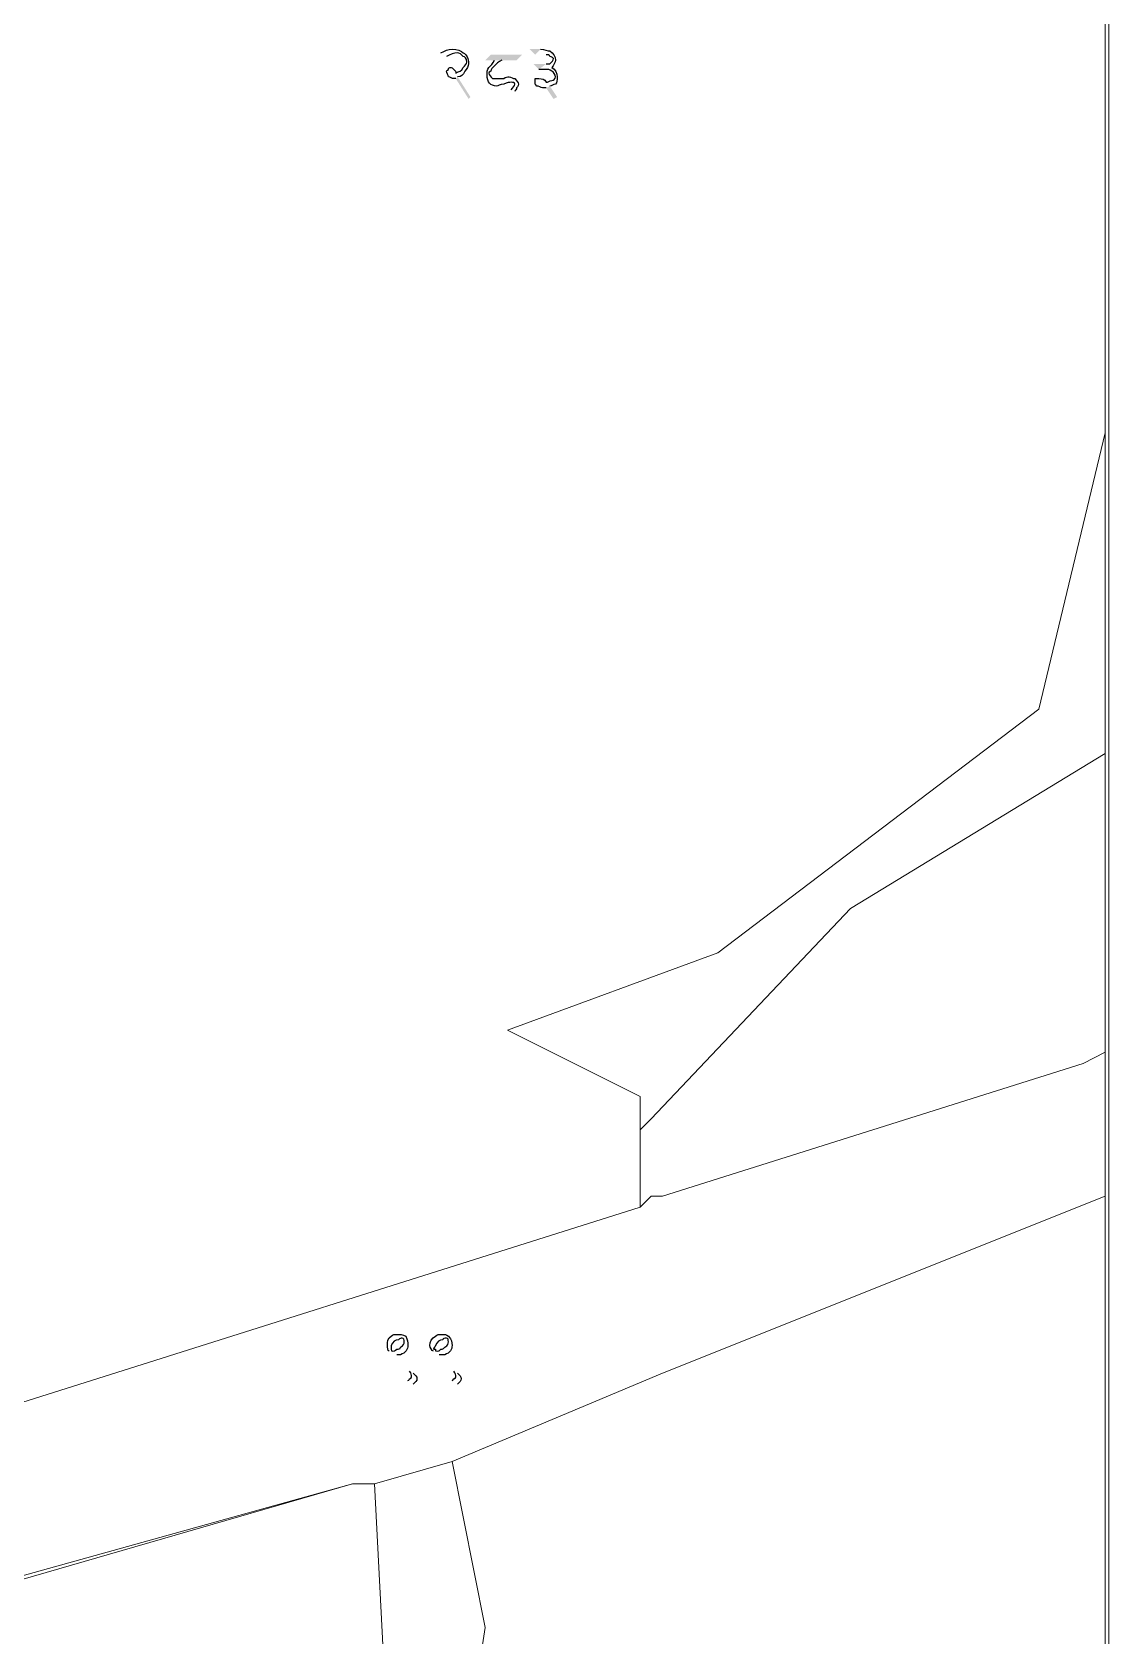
# Model space of a CAD drawing. Header units: inches. Extents: x -9985691 to 3643, y -3269800 to 4788.
# Drawn here: x -4980419 to -4979933, y -3258614 to -3257889 of the extents above; entities that cross this region are included whole.
import ezdxf

# ---------------------------------------------------------------- set-up
doc = ezdxf.new("R2010")
doc.units = ezdxf.units.IN
doc.header["$LTSCALE"] = 2
doc.header["$MEASUREMENT"] = 0
doc.layers.add('PDF_Geometry', color=7, linetype='CONTINUOUS')
doc.layers.add('PDF_Solid Fills', color=7, linetype='CONTINUOUS')

msp = doc.modelspace()

# ---------------------------------------------------------------- hatches: boundary and pattern name
at = {"layer": 'PDF_Solid Fills', "transparency": 33554559}
h = msp.add_hatch(color=256, dxfattribs=at)
h.paths.add_polyline_path([(-4980231.93, -3257900.48), (-4980234.43, -3257898.82)], flags=0)
h.paths.add_polyline_path([(-4980226.93, -3257909.65), (-4980221.1, -3257918.82), (-4980221.93, -3257919.65), (-4980227.76, -3257910.48)], flags=0)
h.paths.add_polyline_path([(-4980210.26, -3257902.15), (-4980214.43, -3257902.15), (-4980211.93, -3257899.65), (-4980197.76, -3257899.65), (-4980200.26, -3257902.15), (-4980206.93, -3257902.15)], flags=0)
h.paths.add_polyline_path([(-4980201.1, -3257916.32), (-4980202.76, -3257915.48)], flags=0)
h.paths.add_polyline_path([(-4980191.93, -3257899.65), (-4980194.43, -3257897.15), (-4980189.43, -3257897.15)], flags=0)
h.paths.add_polyline_path([(-4980185.26, -3257913.82), (-4980181.93, -3257918.82), (-4980183.6, -3257919.65), (-4980186.93, -3257914.65)], flags=0)
h.paths.add_polyline_path([(-4980190.26, -3257906.32), (-4980192.76, -3257903.82), (-4980186.93, -3257903.82)], flags=0)

# ---------------------------------------------------------------- linework, layer by layer
at = {"layer": 'PDF_Geometry', "lineweight": 13}
msp.add_lwpolyline([(-4983670.26, -3257525.48), (-4979932.76, -3257525.48), (-4979932.76, -3261197.15), (-4983670.26, -3261197.15)], close=True, dxfattribs=at)
at = {"layer": 'PDF_Geometry', "lineweight": 9}
msp.add_lwpolyline([(-4980429.43, -3258510.48), (-4980144.43, -3258420.48), (-4980144.43, -3258370.48), (-4980204.43, -3258340.48), (-4980109.43, -3258305.48), (-4979964.43, -3258195.48), (-4979934.43, -3258070.48), (-4979934.43, -3257526.32), (-4979934.43, -3258070.48), (-4979964.43, -3258195.48), (-4980109.43, -3258305.48), (-4980204.43, -3258340.48), (-4980144.43, -3258370.48), (-4980144.43, -3258420.48), (-4980429.43, -3258510.48)], dxfattribs=at)
for points in [[(-4980139.43, -3258380.48), (-4980144.43, -3258385.48), (-4980144.43, -3258370.48), (-4980204.43, -3258340.48), (-4980109.43, -3258305.48), (-4979964.43, -3258195.48), (-4979934.43, -3258070.48), (-4979934.43, -3258215.48), (-4980049.43, -3258285.48)], [(-4980139.43, -3258380.48), (-4980144.43, -3258385.48), (-4980144.43, -3258370.48), (-4980204.43, -3258340.48), (-4980109.43, -3258305.48), (-4979964.43, -3258195.48), (-4979934.43, -3258070.48), (-4979934.43, -3258215.48), (-4980049.43, -3258285.48)], [(-4979934.43, -3258350.48), (-4979944.43, -3258355.48), (-4980134.43, -3258415.48), (-4980139.43, -3258415.48), (-4980144.43, -3258420.48), (-4980144.43, -3258385.48), (-4980139.43, -3258380.48), (-4980049.43, -3258285.48), (-4979934.43, -3258215.48)], [(-4979934.43, -3258350.48), (-4979944.43, -3258355.48), (-4980134.43, -3258415.48), (-4980139.43, -3258415.48), (-4980144.43, -3258420.48), (-4980144.43, -3258385.48), (-4980139.43, -3258380.48), (-4980049.43, -3258285.48), (-4979934.43, -3258215.48)], [(-4979934.43, -3258415.48), (-4980134.43, -3258495.48), (-4980229.43, -3258535.48), (-4980264.43, -3258545.48), (-4980274.43, -3258545.48), (-4980464.43, -3258600.48), (-4980474.43, -3258525.48), (-4980429.43, -3258510.48), (-4980144.43, -3258420.48), (-4980139.43, -3258415.48), (-4980134.43, -3258415.48), (-4979944.43, -3258355.48), (-4979934.43, -3258350.48)], [(-4979934.43, -3258415.48), (-4980134.43, -3258495.48), (-4980229.43, -3258535.48), (-4980264.43, -3258545.48), (-4980274.43, -3258545.48), (-4980464.43, -3258600.48), (-4980474.43, -3258525.48), (-4980429.43, -3258510.48), (-4980144.43, -3258420.48), (-4980139.43, -3258415.48), (-4980134.43, -3258415.48), (-4979944.43, -3258355.48), (-4979934.43, -3258350.48)], [(-4979934.43, -3258790.48), (-4979989.43, -3258825.48), (-4980039.43, -3258850.48), (-4980244.43, -3258875.48), (-4980244.43, -3258805.48), (-4980214.43, -3258610.48), (-4980229.43, -3258535.48), (-4980134.43, -3258495.48), (-4979934.43, -3258415.48)], [(-4979934.43, -3258790.48), (-4979989.43, -3258825.48), (-4980039.43, -3258850.48), (-4980244.43, -3258875.48), (-4980244.43, -3258805.48), (-4980214.43, -3258610.48), (-4980229.43, -3258535.48), (-4980134.43, -3258495.48), (-4979934.43, -3258415.48)], [(-4979934.43, -3258790.48), (-4979989.43, -3258825.48), (-4980039.43, -3258850.48), (-4980244.43, -3258875.48), (-4980244.43, -3258805.48), (-4980214.43, -3258610.48), (-4980229.43, -3258535.48), (-4980134.43, -3258495.48), (-4979934.43, -3258415.48)], [(-4979934.43, -3258790.48), (-4979989.43, -3258825.48), (-4980039.43, -3258850.48), (-4980244.43, -3258875.48), (-4980244.43, -3258805.48), (-4980214.43, -3258610.48), (-4980229.43, -3258535.48), (-4980134.43, -3258495.48), (-4979934.43, -3258415.48)], [(-4980254.43, -3258740.48), (-4980264.43, -3258545.48), (-4980229.43, -3258535.48), (-4980214.43, -3258610.48), (-4980244.43, -3258805.48)], [(-4980254.43, -3258740.48), (-4980264.43, -3258545.48), (-4980229.43, -3258535.48), (-4980214.43, -3258610.48), (-4980244.43, -3258805.48)], [(-4980254.43, -3258740.48), (-4980264.43, -3258545.48), (-4980229.43, -3258535.48), (-4980214.43, -3258610.48), (-4980244.43, -3258805.48)], [(-4980254.43, -3258740.48), (-4980264.43, -3258545.48), (-4980229.43, -3258535.48), (-4980214.43, -3258610.48), (-4980244.43, -3258805.48)], [(-4980744.43, -3258670.48), (-4980579.43, -3258630.48), (-4980274.43, -3258545.48), (-4980264.43, -3258545.48), (-4980254.43, -3258740.48), (-4980724.43, -3258830.48)], [(-4980744.43, -3258670.48), (-4980579.43, -3258630.48), (-4980274.43, -3258545.48), (-4980264.43, -3258545.48), (-4980254.43, -3258740.48), (-4980724.43, -3258830.48)], [(-4980744.43, -3258670.48), (-4980579.43, -3258630.48), (-4980274.43, -3258545.48), (-4980264.43, -3258545.48), (-4980254.43, -3258740.48), (-4980724.43, -3258830.48)], [(-4980744.43, -3258670.48), (-4980579.43, -3258630.48), (-4980274.43, -3258545.48), (-4980264.43, -3258545.48), (-4980254.43, -3258740.48), (-4980724.43, -3258830.48)]]:
    msp.add_lwpolyline(points, close=True, dxfattribs=at)
at = {"layer": 'PDF_Geometry', "lineweight": 25}
for points in [[(-4980234.43, -3257898.82), (-4980232.76, -3257897.98), (-4980231.1, -3257897.15), (-4980229.43, -3257897.15)], [(-4980226.93, -3257898.82), (-4980228.6, -3257898.82), (-4980230.26, -3257899.65), (-4980231.93, -3257900.48)], [(-4980229.43, -3257897.15), (-4980226.93, -3257897.15), (-4980225.26, -3257897.98), (-4980224.43, -3257898.82)], [(-4980224.43, -3257900.48), (-4980225.26, -3257899.65), (-4980226.1, -3257898.82), (-4980226.93, -3257898.82)], [(-4980224.43, -3257898.82), (-4980222.76, -3257899.65), (-4980221.93, -3257901.32), (-4980221.93, -3257903.82)], [(-4980222.76, -3257902.98), (-4980222.76, -3257901.32), (-4980223.6, -3257900.48), (-4980224.43, -3257900.48)], [(-4980212.76, -3257905.48), (-4980211.93, -3257904.65), (-4980211.1, -3257903.82), (-4980210.26, -3257902.15)], [(-4980206.93, -3257902.15), (-4980208.6, -3257902.98), (-4980209.43, -3257903.82), (-4980210.26, -3257904.65)], [(-4980189.43, -3257897.15), (-4980187.76, -3257897.15), (-4980186.1, -3257897.98), (-4980185.26, -3257897.98)], [(-4980185.26, -3257900.48), (-4980185.26, -3257899.65), (-4980186.1, -3257899.65), (-4980186.93, -3257899.65)], [(-4980185.26, -3257897.98), (-4980183.6, -3257898.82), (-4980182.76, -3257900.48), (-4980182.76, -3257902.15)], [(-4980183.6, -3257901.32), (-4980183.6, -3257901.32), (-4980184.43, -3257900.48), (-4980185.26, -3257900.48)], [(-4980185.26, -3257903.82), (-4980184.43, -3257902.98), (-4980183.6, -3257902.15), (-4980183.6, -3257901.32)], [(-4980182.76, -3257902.15), (-4980182.76, -3257902.98), (-4980183.6, -3257904.65), (-4980184.43, -3257905.48)], [(-4980231.93, -3257907.15), (-4980231.93, -3257907.15), (-4980231.93, -3257906.32), (-4980231.1, -3257906.32)], [(-4980231.1, -3257909.65), (-4980231.1, -3257908.82), (-4980231.93, -3257907.98), (-4980231.93, -3257907.15)], [(-4980231.1, -3257906.32), (-4980231.1, -3257905.48), (-4980230.26, -3257905.48), (-4980230.26, -3257905.48)], [(-4980230.26, -3257905.48), (-4980229.43, -3257905.48), (-4980229.43, -3257905.48), (-4980228.6, -3257906.32)], [(-4980228.6, -3257906.32), (-4980227.76, -3257907.15), (-4980227.76, -3257907.15), (-4980227.76, -3257907.98)], [(-4980227.76, -3257907.98), (-4980226.1, -3257907.15), (-4980225.26, -3257907.15), (-4980224.43, -3257905.48)], [(-4980223.6, -3257907.15), (-4980224.43, -3257908.82), (-4980225.26, -3257909.65), (-4980226.93, -3257909.65)], [(-4980224.43, -3257905.48), (-4980223.6, -3257904.65), (-4980222.76, -3257903.82), (-4980222.76, -3257902.98)], [(-4980221.93, -3257903.82), (-4980221.93, -3257904.65), (-4980222.76, -3257906.32), (-4980223.6, -3257907.15)], [(-4980213.6, -3257908.82), (-4980213.6, -3257907.98), (-4980213.6, -3257906.32), (-4980212.76, -3257905.48)], [(-4980209.43, -3257913.82), (-4980211.93, -3257913.82), (-4980213.6, -3257912.15), (-4980213.6, -3257908.82)], [(-4980211.93, -3257907.15), (-4980212.76, -3257907.15), (-4980212.76, -3257907.98), (-4980212.76, -3257907.98)], [(-4980212.76, -3257907.98), (-4980212.76, -3257908.82), (-4980211.93, -3257909.65), (-4980211.1, -3257910.48)], [(-4980210.26, -3257904.65), (-4980211.1, -3257905.48), (-4980211.93, -3257906.32), (-4980211.93, -3257907.15)], [(-4980188.6, -3257906.32), (-4980189.43, -3257906.32), (-4980189.43, -3257906.32), (-4980190.26, -3257906.32)], [(-4980187.76, -3257906.32), (-4980187.76, -3257906.32), (-4980188.6, -3257906.32), (-4980188.6, -3257906.32)], [(-4980184.43, -3257907.15), (-4980185.26, -3257906.32), (-4980186.1, -3257906.32), (-4980187.76, -3257906.32)], [(-4980186.93, -3257903.82), (-4980186.1, -3257903.82), (-4980186.1, -3257903.82), (-4980185.26, -3257903.82)], [(-4980184.43, -3257905.48), (-4980182.76, -3257906.32), (-4980181.93, -3257907.98), (-4980181.93, -3257909.65)], [(-4980182.76, -3257909.65), (-4980182.76, -3257908.82), (-4980183.6, -3257907.15), (-4980184.43, -3257907.15)], [(-4980228.6, -3257910.48), (-4980229.43, -3257910.48), (-4980230.26, -3257909.65), (-4980231.1, -3257909.65)], [(-4980227.76, -3257910.48), (-4980227.76, -3257910.48), (-4980228.6, -3257910.48), (-4980228.6, -3257910.48)], [(-4980211.1, -3257910.48), (-4980211.1, -3257910.48), (-4980210.26, -3257910.48), (-4980208.6, -3257910.48)], [(-4980206.1, -3257912.98), (-4980207.76, -3257912.98), (-4980208.6, -3257913.82), (-4980209.43, -3257913.82)], [(-4980208.6, -3257910.48), (-4980208.6, -3257910.48), (-4980207.76, -3257910.48), (-4980206.1, -3257910.48)], [(-4980206.1, -3257910.48), (-4980205.26, -3257909.65), (-4980204.43, -3257909.65), (-4980203.6, -3257909.65)], [(-4980202.76, -3257912.15), (-4980203.6, -3257912.15), (-4980204.43, -3257912.15), (-4980206.1, -3257912.98)], [(-4980203.6, -3257909.65), (-4980202.76, -3257909.65), (-4980201.93, -3257910.48), (-4980201.1, -3257910.48)], [(-4980201.1, -3257912.98), (-4980201.1, -3257912.15), (-4980201.93, -3257912.15), (-4980202.76, -3257912.15)], [(-4980202.76, -3257915.48), (-4980201.93, -3257914.65), (-4980201.1, -3257913.82), (-4980201.1, -3257912.98)], [(-4980201.1, -3257910.48), (-4980200.26, -3257911.32), (-4980199.43, -3257912.15), (-4980199.43, -3257912.98)], [(-4980200.26, -3257914.65), (-4980200.26, -3257915.48), (-4980201.1, -3257915.48), (-4980201.1, -3257916.32)], [(-4980199.43, -3257912.98), (-4980199.43, -3257913.82), (-4980200.26, -3257914.65), (-4980200.26, -3257914.65)], [(-4980191.93, -3257912.15), (-4980191.93, -3257911.32), (-4980191.93, -3257910.48), (-4980191.93, -3257910.48)], [(-4980191.93, -3257910.48), (-4980191.1, -3257910.48), (-4980191.1, -3257910.48), (-4980190.26, -3257910.48)], [(-4980191.1, -3257913.82), (-4980191.93, -3257912.98), (-4980191.93, -3257912.98), (-4980191.93, -3257912.15)], [(-4980188.6, -3257914.65), (-4980189.43, -3257914.65), (-4980190.26, -3257913.82), (-4980191.1, -3257913.82)], [(-4980190.26, -3257910.48), (-4980188.6, -3257910.48), (-4980187.76, -3257910.48), (-4980186.93, -3257912.15)], [(-4980186.93, -3257914.65), (-4980187.76, -3257914.65), (-4980187.76, -3257914.65), (-4980188.6, -3257914.65)], [(-4980186.93, -3257912.15), (-4980186.1, -3257912.15), (-4980185.26, -3257911.32), (-4980184.43, -3257911.32)], [(-4980182.76, -3257912.98), (-4980183.6, -3257912.98), (-4980184.43, -3257913.82), (-4980185.26, -3257913.82)], [(-4980184.43, -3257911.32), (-4980183.6, -3257911.32), (-4980182.76, -3257910.48), (-4980182.76, -3257909.65)], [(-4980181.93, -3257909.65), (-4980181.93, -3257911.32), (-4980181.93, -3257912.15), (-4980182.76, -3257912.98)], [(-4980258.6, -3258482.98), (-4980258.6, -3258481.31), (-4980258.6, -3258479.65), (-4980256.93, -3258478.81)], [(-4980256.93, -3258478.81), (-4980256.1, -3258477.98), (-4980255.26, -3258477.98), (-4980254.43, -3258477.98)], [(-4980253.6, -3258480.48), (-4980255.26, -3258480.48), (-4980256.1, -3258481.31), (-4980256.93, -3258482.98)], [(-4980254.43, -3258477.98), (-4980252.76, -3258477.98), (-4980251.93, -3258477.98), (-4980250.26, -3258478.81)], [(-4980251.93, -3258479.65), (-4980252.76, -3258479.65), (-4980252.76, -3258479.65), (-4980253.6, -3258480.48)], [(-4980252.76, -3258483.81), (-4980251.1, -3258482.98), (-4980251.1, -3258482.15), (-4980251.1, -3258481.31)], [(-4980251.1, -3258481.31), (-4980251.1, -3258480.48), (-4980251.1, -3258479.65), (-4980251.93, -3258479.65)], [(-4980250.26, -3258478.81), (-4980249.43, -3258480.48), (-4980249.43, -3258481.31), (-4980249.43, -3258482.98)], [(-4980239.43, -3258482.98), (-4980239.43, -3258481.31), (-4980238.6, -3258479.65), (-4980236.93, -3258478.81)], [(-4980236.93, -3258478.81), (-4980236.1, -3258477.98), (-4980235.26, -3258477.98), (-4980234.43, -3258477.98)], [(-4980233.6, -3258480.48), (-4980235.26, -3258480.48), (-4980236.1, -3258481.31), (-4980236.93, -3258482.98)], [(-4980234.43, -3258477.98), (-4980232.76, -3258477.98), (-4980231.93, -3258477.98), (-4980231.1, -3258478.81)], [(-4980231.93, -3258479.65), (-4980232.76, -3258479.65), (-4980233.6, -3258479.65), (-4980233.6, -3258480.48)], [(-4980232.76, -3258483.81), (-4980231.1, -3258482.98), (-4980231.1, -3258482.15), (-4980231.1, -3258481.31)], [(-4980231.1, -3258481.31), (-4980231.1, -3258480.48), (-4980231.1, -3258479.65), (-4980231.93, -3258479.65)], [(-4980231.1, -3258478.81), (-4980229.43, -3258480.48), (-4980229.43, -3258481.31), (-4980229.43, -3258482.98)], [(-4980257.76, -3258485.48), (-4980258.6, -3258485.48), (-4980258.6, -3258483.81), (-4980258.6, -3258482.98)], [(-4980256.93, -3258482.98), (-4980256.93, -3258483.81), (-4980256.93, -3258483.81), (-4980256.93, -3258484.65)], [(-4980256.93, -3258484.65), (-4980256.93, -3258485.48), (-4980256.93, -3258485.48), (-4980256.1, -3258485.48)], [(-4980256.1, -3258485.48), (-4980255.26, -3258485.48), (-4980255.26, -3258485.48), (-4980254.43, -3258484.65)], [(-4980254.43, -3258484.65), (-4980253.6, -3258484.65), (-4980252.76, -3258484.65), (-4980252.76, -3258483.81)], [(-4980252.76, -3258487.15), (-4980253.6, -3258487.15), (-4980254.43, -3258487.15), (-4980254.43, -3258487.15)], [(-4980249.43, -3258482.98), (-4980249.43, -3258484.65), (-4980250.26, -3258486.31), (-4980252.76, -3258487.15)], [(-4980237.76, -3258485.48), (-4980238.6, -3258485.48), (-4980239.43, -3258483.81), (-4980239.43, -3258482.98)], [(-4980236.93, -3258482.98), (-4980236.93, -3258483.81), (-4980237.76, -3258483.81), (-4980237.76, -3258484.65)], [(-4980237.76, -3258484.65), (-4980237.76, -3258484.65), (-4980237.76, -3258484.65), (-4980236.93, -3258484.65)], [(-4980236.93, -3258484.65), (-4980236.93, -3258485.48), (-4980236.93, -3258485.48), (-4980236.1, -3258485.48)], [(-4980236.1, -3258485.48), (-4980235.26, -3258485.48), (-4980235.26, -3258485.48), (-4980234.43, -3258484.65)], [(-4980232.76, -3258487.15), (-4980233.6, -3258487.15), (-4980234.43, -3258487.15), (-4980235.26, -3258487.15)], [(-4980234.43, -3258484.65), (-4980233.6, -3258484.65), (-4980233.6, -3258484.65), (-4980232.76, -3258483.81)], [(-4980229.43, -3258482.98), (-4980229.43, -3258484.65), (-4980230.26, -3258486.31), (-4980232.76, -3258487.15)], [(-4980247.76, -3258497.15), (-4980247.76, -3258496.31), (-4980247.76, -3258495.48), (-4980248.6, -3258494.65)], [(-4980246.93, -3258495.48), (-4980246.1, -3258496.31), (-4980245.26, -3258497.15), (-4980245.26, -3258497.98)], [(-4980227.76, -3258497.15), (-4980227.76, -3258496.31), (-4980227.76, -3258495.48), (-4980228.6, -3258494.65)], [(-4980226.93, -3258495.48), (-4980226.1, -3258496.31), (-4980225.26, -3258497.15), (-4980225.26, -3258497.98)], [(-4980249.43, -3258498.81), (-4980249.43, -3258498.81), (-4980248.6, -3258498.81), (-4980248.6, -3258497.98)], [(-4980248.6, -3258497.98), (-4980247.76, -3258497.98), (-4980247.76, -3258497.15), (-4980247.76, -3258497.15)], [(-4980245.26, -3258497.98), (-4980245.26, -3258498.81), (-4980246.1, -3258499.65), (-4980246.93, -3258500.48)], [(-4980229.43, -3258498.81), (-4980229.43, -3258498.81), (-4980228.6, -3258498.81), (-4980228.6, -3258497.98)], [(-4980228.6, -3258497.98), (-4980227.76, -3258497.98), (-4980227.76, -3258497.15), (-4980227.76, -3258497.15)], [(-4980225.26, -3258497.98), (-4980225.26, -3258498.81), (-4980226.1, -3258499.65), (-4980226.93, -3258500.48)]]:
    msp.add_open_spline(points, degree=3, dxfattribs=at)

doc.saveas('drawing.dxf')
